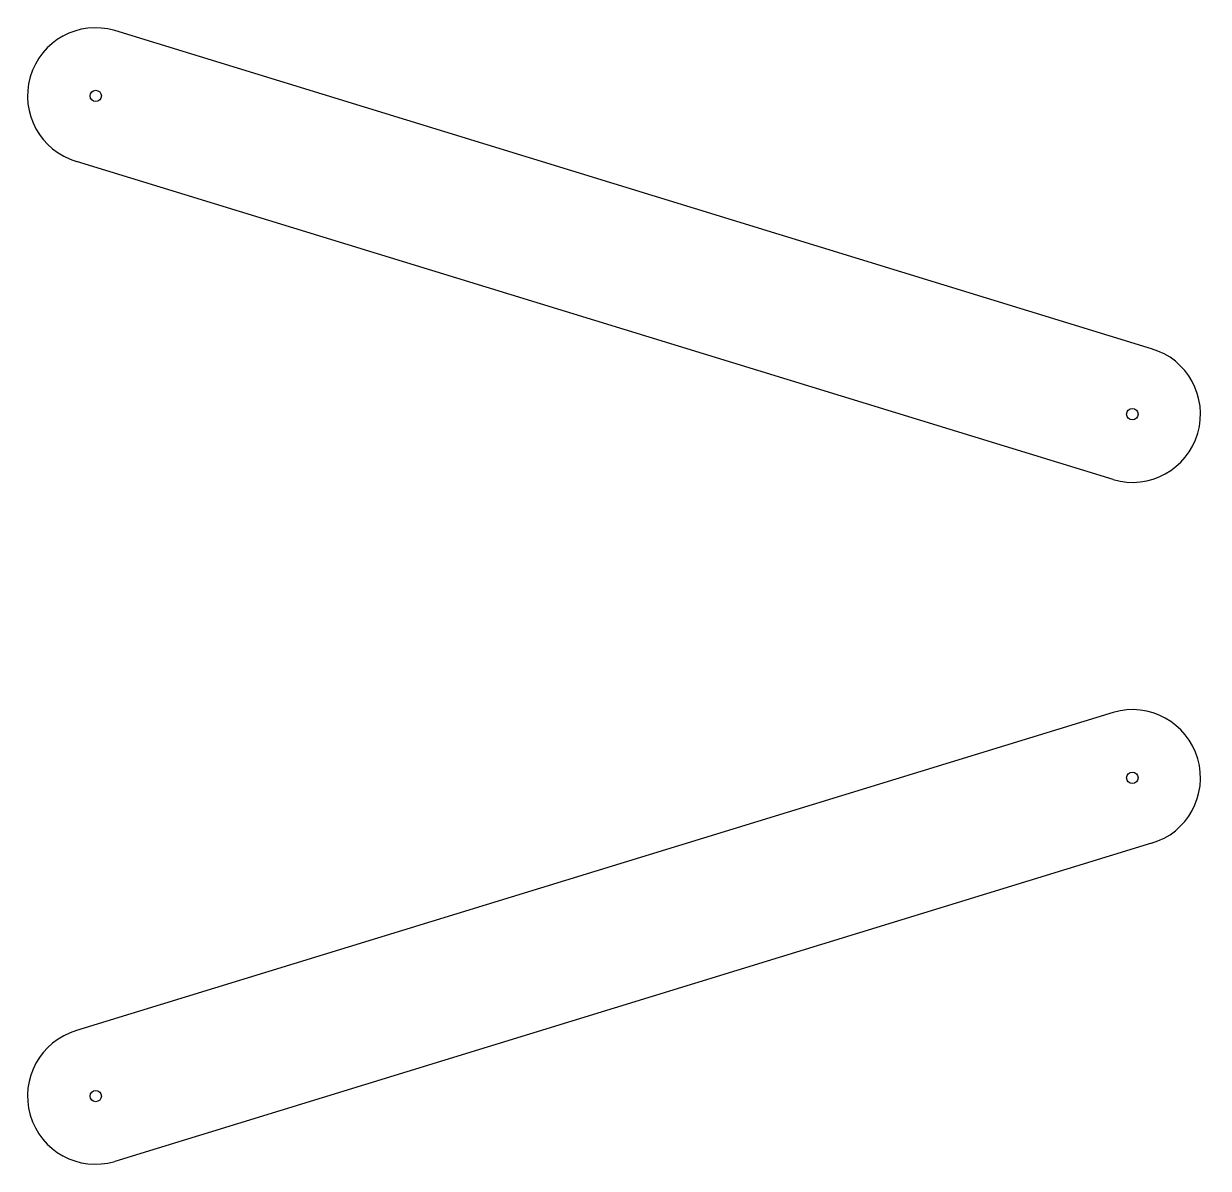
# Model space of a CAD drawing. Extents: x -88 to 16, y -50 to 50.
import ezdxf

# ---------------------------------------------------------------- set-up
doc = ezdxf.new("R2010")
doc.units = 0
doc.layers.get('0').update_dxf_attribs({"linetype": 'continuous'})

# ---------------------------------------------------------------- blocks, each defined once
blk = doc.blocks.new('SHAPE2DVIEW015')
at = {"color": 0}
for p, q in [((10.93, 21.76), (-80.32, 49.76)), ((7.57, 10.24), (-83.68, 38.24)), ((7.57, -10.24), (-83.68, -38.24)), ((10.93, -21.76), (-80.32, -49.76))]:
    blk.add_line(p, q, dxfattribs=at)
for centre in [(-82, 44), (9.25, 16), (9.25, -16), (-82, -44)]:
    blk.add_circle(centre, 0.5, dxfattribs=at)
for centre, start, end in [((-82, 44), 73.7519, -106.2481), ((9.25, 16), -106.2481, 73.7519), ((9.25, -16), -73.7519, 106.2481), ((-82, -44), 106.2481, -73.7519)]:
    blk.add_arc(centre, 6, start, end, dxfattribs=at)

msp = doc.modelspace()

# ---------------------------------------------------------------- block references
at = {"color": 0}
msp.add_blockref('SHAPE2DVIEW015', (0, 0), dxfattribs=at)

doc.saveas('drawing.dxf')
